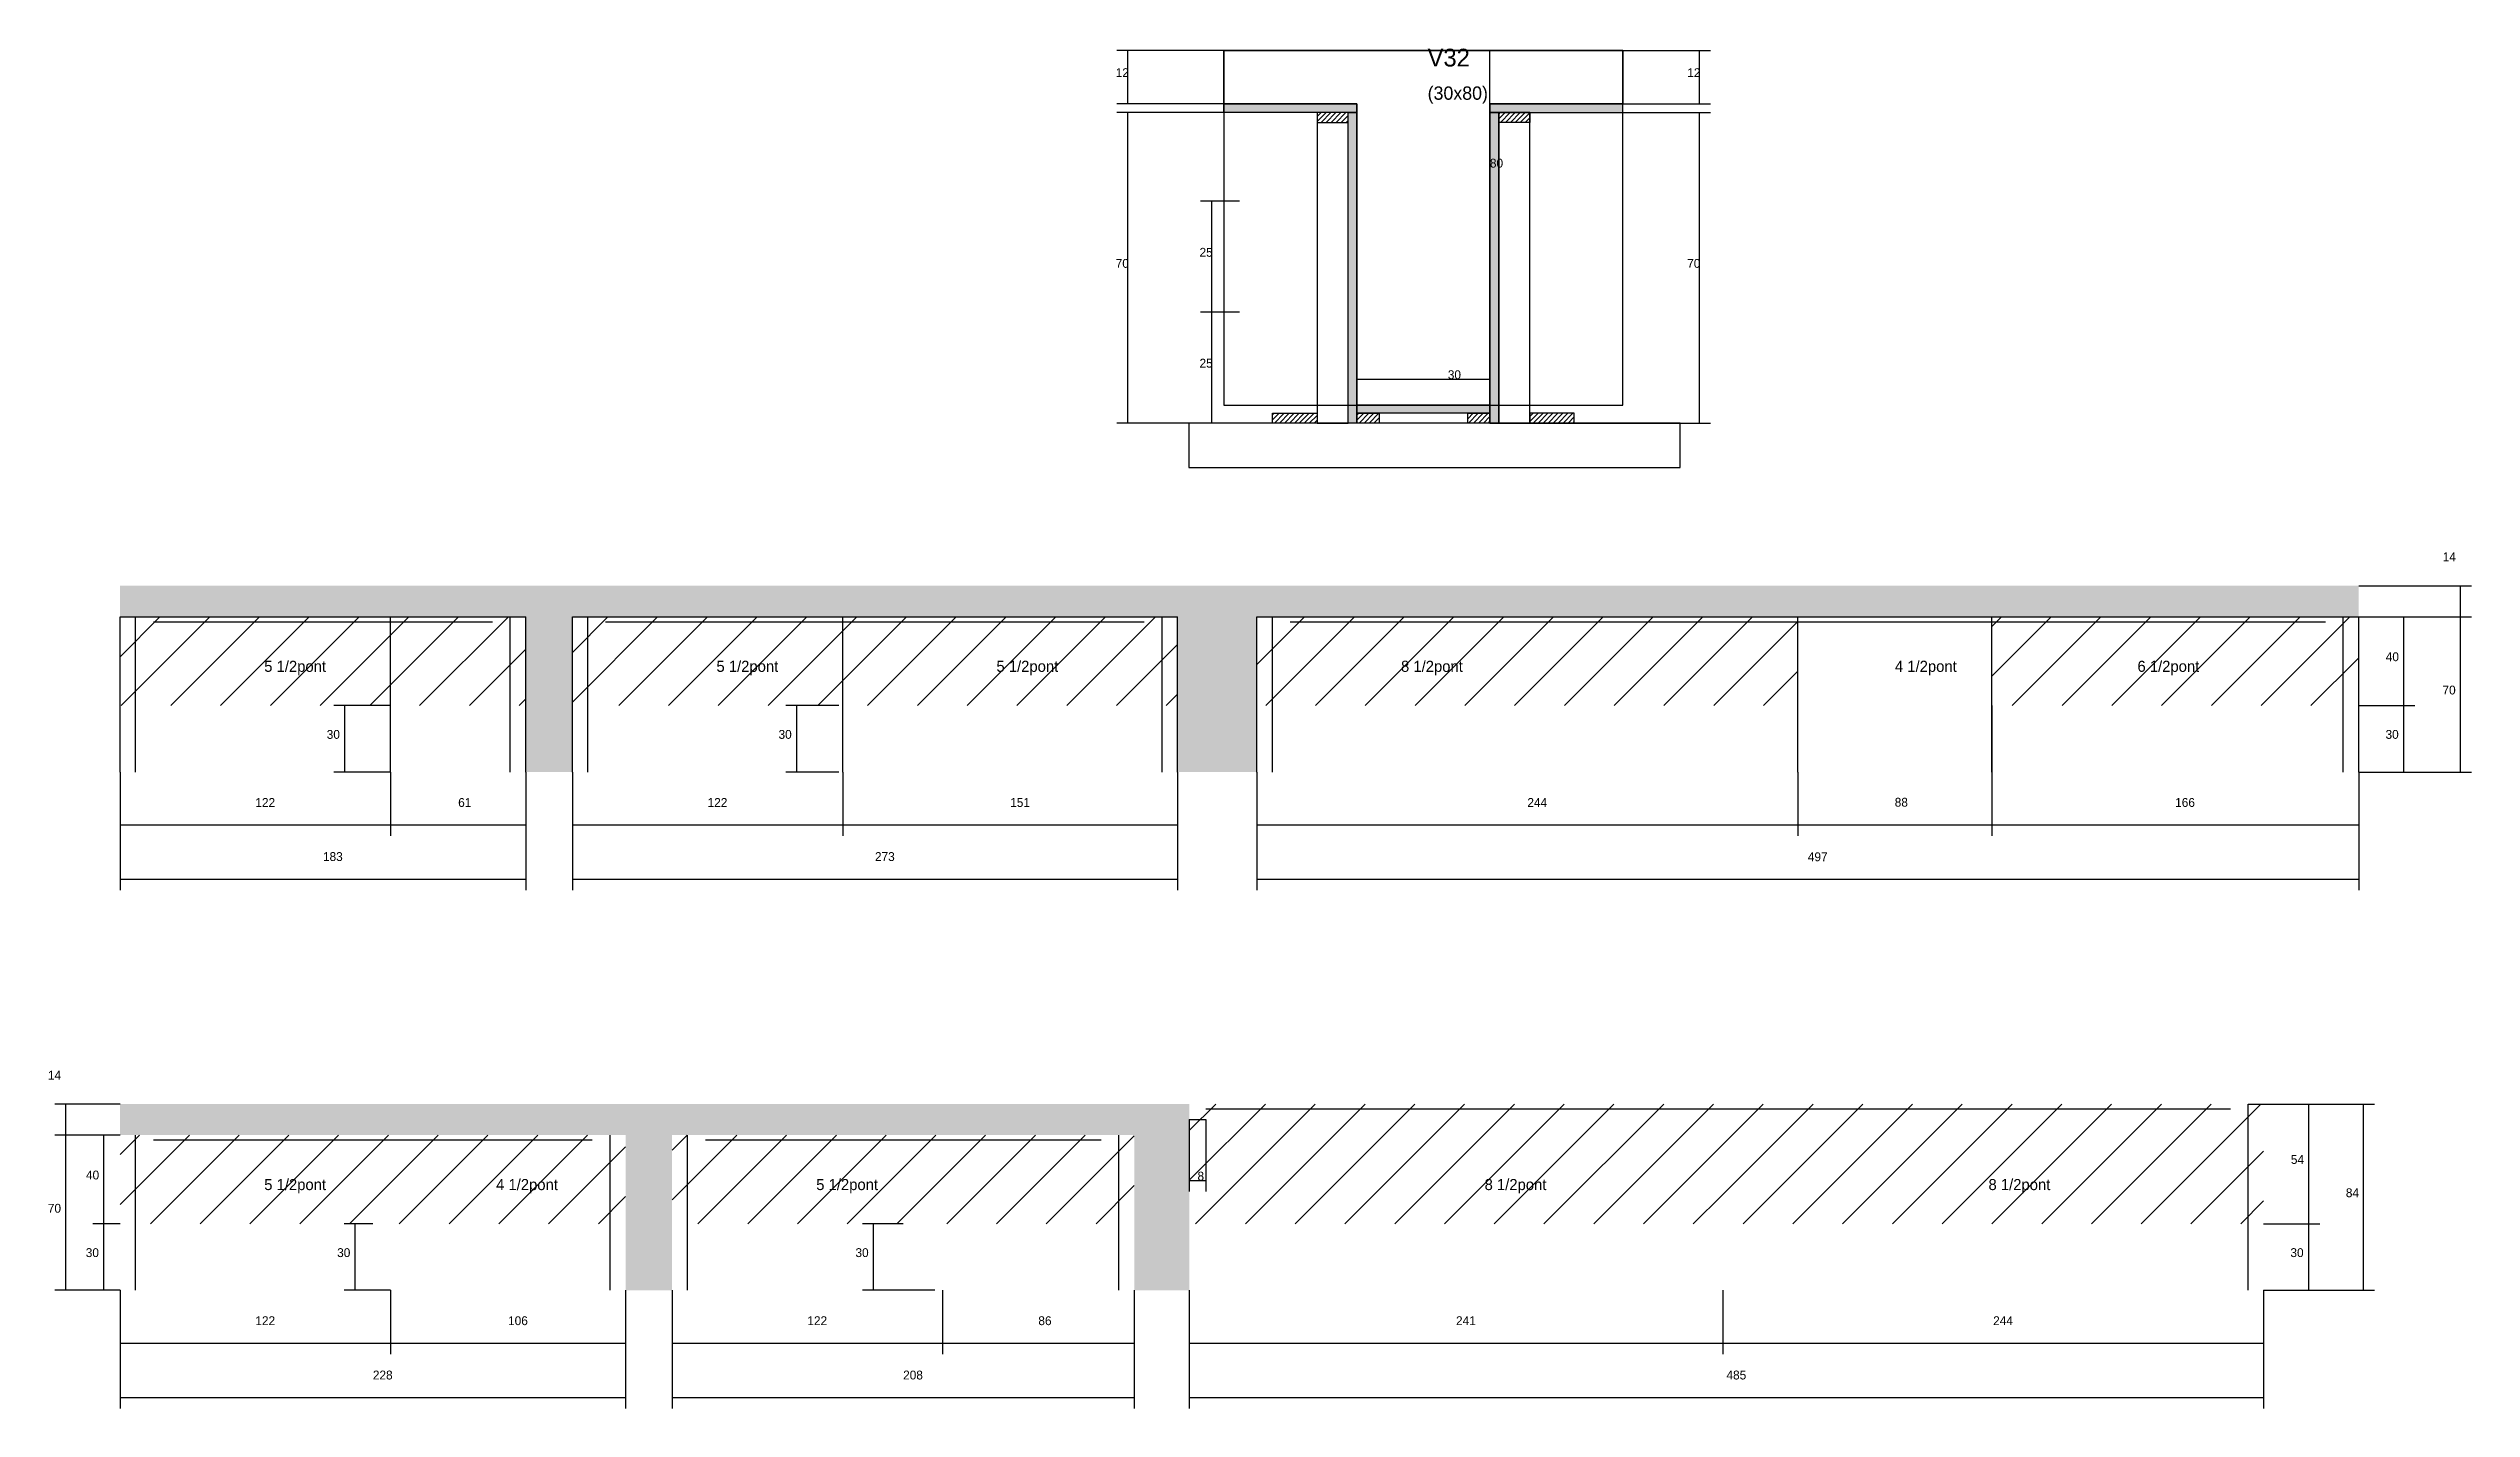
# Model space of a CAD drawing. Header units: metres. Extents: x 130736 to 131829, y 26438 to 27051.
import ezdxf

# ---------------------------------------------------------------- set-up
doc = ezdxf.new("R2010")
doc.units = ezdxf.units.M
for name, color, linetype in [('CONCRETO', 251, 'Continuous'), ('COTA', 4, 'Continuous'), ('Cota Seção (2x)', 4, 'Continuous'), ('Hachura', 253, 'Continuous'), ('Madeira', 126, 'Continuous'), ('NOMENCLATURA', 7, 'Continuous'), ('Painéis', 200, 'Continuous'), ('SARR_2.2x7', 40, 'Continuous'), ('Texto Seção', 7, 'Continuous')]:
    doc.layers.add(name, color=color, linetype=linetype)

msp = doc.modelspace()

# ---------------------------------------------------------------- hatches: boundary and pattern name
at = {"layer": 'COTA'}
h = msp.add_hatch(dxfattribs=at)
h.set_pattern_fill('AR-CONC', scale=0.03)
h.paths.add_polyline_path([(130951, 26794.6), (130951, 26724.6), (130972, 26724.6), (130972, 26794.6), (131245, 26794.6), (131245, 26724.6), (131280.8, 26724.6), (131280.8, 26794.6), (131777.8, 26794.6), (131777.8, 26808.6), (130768, 26808.6), (130768, 26794.6)])
h = msp.add_hatch(dxfattribs=at)
h.set_pattern_fill('AR-CONC', scale=0.03)
h.paths.add_polyline_path([(130996, 26490.9), (131017, 26490.9), (131017, 26560.9), (131225.5, 26560.9), (131225.5, 26490.9), (131250.3, 26490.9), (131250.3, 26574.9), (130768, 26574.9), (130768, 26560.9), (130996, 26560.9)])
at = {"layer": 'Hachura'}
h = msp.add_hatch(color=8, dxfattribs=at)
h.dxf.hatch_style = 1
h.paths.add_polyline_path([(131265.9, 27022), (131265.9, 27026), (131265.9, 27026), (131325.9, 27026), (131325.9, 27026), (131325.9, 27022), (131325.9, 27022), (131265.9, 27022)])
h = msp.add_hatch(dxfattribs=at)
h.set_pattern_fill('ANSI31', scale=0.5)
h.paths.add_polyline_path([(131307.9, 27022), (131307.9, 27017.6), (131307.9, 27017.6), (131321.9, 27017.6), (131321.9, 27017.6), (131321.9, 27022), (131321.9, 27022), (131307.9, 27022)])
h = msp.add_hatch(color=8, dxfattribs=at)
h.dxf.hatch_style = 1
h.paths.add_polyline_path([(131321.9, 27022), (131325.9, 27022), (131325.9, 27022), (131325.9, 26882), (131325.9, 26882), (131321.9, 26882), (131321.9, 26882), (131321.9, 27022)])
h = msp.add_hatch(color=8, dxfattribs=at)
h.dxf.hatch_style = 1
h.paths.add_polyline_path([(131445.9, 27022), (131445.9, 27026), (131445.9, 27026), (131385.9, 27026), (131385.9, 27026), (131385.9, 27022), (131385.9, 27022), (131445.9, 27022)])
h = msp.add_hatch(color=8, dxfattribs=at)
h.dxf.hatch_style = 1
h.paths.add_polyline_path([(131389.9, 27022), (131385.9, 27022), (131385.9, 27022), (131385.9, 26882), (131385.9, 26882), (131389.9, 26882), (131389.9, 26882), (131389.9, 27022)])
h = msp.add_hatch(dxfattribs=at)
h.set_pattern_fill('ANSI31', scale=0.5)
h.paths.add_polyline_path([(131403.9, 27022), (131403.9, 27017.6), (131403.9, 27017.6), (131389.9, 27017.6), (131389.9, 27017.6), (131389.9, 27022), (131389.9, 27022), (131403.9, 27022)])
h = msp.add_hatch(color=8, dxfattribs=at)
h.dxf.hatch_style = 1
h.paths.add_polyline_path([(131325.9, 26886.4), (131325.9, 26890), (131325.9, 26890), (131385.9, 26890), (131385.9, 26890), (131385.9, 26886.4), (131385.9, 26886.4), (131325.9, 26886.4)])
h = msp.add_hatch(dxfattribs=at)
h.set_pattern_fill('ANSI31', scale=0.5)
h.paths.add_polyline_path([(131287.9, 26882), (131287.9, 26886.4), (131287.9, 26886.4), (131307.9, 26886.4), (131307.9, 26886.4), (131307.9, 26882), (131307.9, 26882), (131287.9, 26882)])
h = msp.add_hatch(dxfattribs=at)
h.set_pattern_fill('ANSI31', scale=0.5)
h.paths.add_polyline_path([(131325.9, 26882), (131325.9, 26886.4), (131325.9, 26886.4), (131335.9, 26886.4), (131335.9, 26886.4), (131335.9, 26882), (131335.9, 26882), (131325.9, 26882)])
h = msp.add_hatch(dxfattribs=at)
h.set_pattern_fill('ANSI31', scale=0.5)
h.paths.add_polyline_path([(131375.9, 26882), (131375.9, 26886.4), (131375.9, 26886.4), (131385.9, 26886.4), (131385.9, 26886.4), (131385.9, 26882), (131385.9, 26882), (131375.9, 26882)])
h = msp.add_hatch(dxfattribs=at)
h.set_pattern_fill('ANSI31', scale=0.5)
h.paths.add_polyline_path([(131423.9, 26882), (131423.9, 26886.4), (131423.9, 26886.4), (131403.9, 26886.4), (131403.9, 26886.4), (131403.9, 26882), (131403.9, 26882), (131423.9, 26882)])
h = msp.add_hatch(dxfattribs=at)
h.set_pattern_fill('ANSI31', scale=5)
h.paths.add_polyline_path([(130768, 26794.6), (130768, 26754.6), (130890, 26754.6), (130890, 26794.6)])
h = msp.add_hatch(dxfattribs=at)
h.set_pattern_fill('ANSI31', scale=5)
h.paths.add_polyline_path([(130951, 26794.6), (130890, 26794.6), (130890, 26754.6), (130951, 26754.6)])
h = msp.add_hatch(dxfattribs=at)
h.set_pattern_fill('ANSI31', scale=5)
h.paths.add_polyline_path([(131094, 26754.6), (131094, 26794.6), (130972, 26794.6), (130972, 26754.6)])
h = msp.add_hatch(dxfattribs=at)
h.set_pattern_fill('ANSI31', scale=5)
h.paths.add_polyline_path([(131245, 26754.6), (131245, 26794.6), (131094, 26794.6), (131094, 26754.6)])
h = msp.add_hatch(dxfattribs=at)
h.set_pattern_fill('ANSI31', scale=5)
h.paths.add_polyline_path([(131280.8, 26794.6), (131280.8, 26754.6), (131524.8, 26754.6), (131524.8, 26794.6)])
h = msp.add_hatch(dxfattribs=at)
h.set_pattern_fill('ANSI31', scale=5)
h.paths.add_polyline_path([(131777.8, 26754.6), (131777.8, 26794.6), (131612.3, 26794.6), (131612.3, 26754.6)])
h = msp.add_hatch(dxfattribs=at)
h.set_pattern_fill('ANSI31', scale=5)
h.paths.add_polyline_path([(131250.3, 26574.9), (131250.3, 26520.9), (131490.9, 26520.9), (131490.9, 26574.9)])
h = msp.add_hatch(dxfattribs=at)
h.set_pattern_fill('ANSI31', scale=5)
h.paths.add_polyline_path([(131490.9, 26574.9), (131490.9, 26520.9), (131734.9, 26520.9), (131734.9, 26574.9)])
h = msp.add_hatch(dxfattribs=at)
h.set_pattern_fill('ANSI31', scale=5)
h.paths.add_polyline_path([(130768, 26560.9), (130768, 26520.9), (130890, 26520.9), (130890, 26560.9)])
h = msp.add_hatch(dxfattribs=at)
h.set_pattern_fill('ANSI31', scale=5)
h.paths.add_polyline_path([(130996, 26560.9), (130890, 26560.9), (130890, 26520.9), (130996, 26520.9)])
h = msp.add_hatch(dxfattribs=at)
h.set_pattern_fill('ANSI31', scale=5)
h.paths.add_polyline_path([(131139, 26520.9), (131139, 26560.9), (131017, 26560.9), (131017, 26520.9)])
h = msp.add_hatch(dxfattribs=at)
h.set_pattern_fill('ANSI31', scale=5)
h.paths.add_polyline_path([(131139, 26560.9), (131139, 26520.9), (131225.5, 26520.9), (131225.5, 26560.9)])

# ---------------------------------------------------------------- linework, layer by layer
at = {"layer": 'CONCRETO'}
for points in [[(131385.9, 27026), (131385.9, 27016), (131385.9, 26890), (131325.9, 26890), (131325.9, 27026), (131265.9, 27026), (131265.9, 27050), (131385.9, 27050), (131445.9, 27050), (131445.9, 27026)], [(131265.9, 26890), (131445.9, 26890), (131445.9, 27050), (131265.9, 27050)]]:
    msp.add_lwpolyline(points, close=True, dxfattribs=at)
at = {"layer": 'COTA'}
for p, q in [((131265.9, 27050), (131217.6, 27050)), ((131222.6, 27026), (131222.6, 27050)), ((131445.9, 27050), (131485.4, 27050)), ((131480.4, 27026), (131480.4, 27050)), ((131265.9, 27026), (131217.6, 27026)), ((131265.9, 27022), (131217.6, 27022)), ((131222.6, 26882), (131222.6, 27022)), ((131403.9, 27022), (131485.4, 27022)), ((131445.9, 27026), (131485.4, 27026)), ((131480.4, 26882), (131480.4, 27022)), ((131272.9, 26982), (131255.4, 26982)), ((131260.4, 26932), (131260.4, 26982)), ((131272.9, 26932), (131255.4, 26932)), ((131272.9, 26932), (131255.4, 26932)), ((131260.4, 26882), (131260.4, 26932)), ((131287.9, 26882), (131217.6, 26882)), ((131272.9, 26882), (131255.4, 26882)), ((131423.9, 26882), (131485.4, 26882)), ((131777.8, 26808.6), (131828.7, 26808.6)), ((131823.7, 26794.6), (131823.7, 26808.6)), ((131777.8, 26794.6), (131828.7, 26794.6)), ((131777.8, 26794.6), (131828.7, 26794.6)), ((131777.8, 26794.6), (131803.1, 26794.6)), ((131798.1, 26754.6), (131798.1, 26794.6)), ((131823.7, 26724.6), (131823.7, 26794.6)), ((130890, 26754.6), (130864.4, 26754.6)), ((130869.4, 26724.6), (130869.4, 26754.6)), ((131092.2, 26754.6), (131068.3, 26754.6)), ((131073.3, 26724.6), (131073.3, 26754.6)), ((131612.3, 26754.6), (131612.3, 26695.8)), ((131777.8, 26754.6), (131803.1, 26754.6)), ((131777.8, 26754.6), (131803.1, 26754.6)), ((131798.1, 26724.6), (131798.1, 26754.6)), ((130768, 26724.6), (130768, 26695.8)), ((130768, 26724.6), (130768, 26671.3)), ((130890, 26724.6), (130864.4, 26724.6)), ((130890, 26724.6), (130890, 26695.8)), ((130890, 26724.6), (130890, 26695.8)), ((130951, 26724.6), (130951, 26695.8)), ((130951, 26724.6), (130951, 26671.3)), ((130972, 26724.6), (130972, 26695.8)), ((130972, 26724.6), (130972, 26671.3)), ((131092.2, 26724.6), (131068.3, 26724.6)), ((131094, 26724.6), (131094, 26695.8)), ((131094, 26724.6), (131094, 26695.8)), ((131245, 26724.6), (131245, 26695.8)), ((131245, 26724.6), (131245, 26671.3)), ((131280.8, 26724.6), (131280.8, 26695.8)), ((131280.8, 26724.6), (131280.8, 26671.3)), ((131524.8, 26724.6), (131524.8, 26695.8)), ((131524.8, 26724.6), (131524.8, 26695.8)), ((131612.3, 26724.6), (131612.3, 26695.8)), ((131777.8, 26724.6), (131777.8, 26671.3)), ((131777.8, 26724.6), (131828.7, 26724.6)), ((131777.8, 26724.6), (131777.8, 26695.8)), ((131777.8, 26724.6), (131803.1, 26724.6)), ((130768, 26700.8), (130890, 26700.8)), ((130890, 26700.8), (130951, 26700.8)), ((130972, 26700.8), (131094, 26700.8)), ((131094, 26700.8), (131245, 26700.8)), ((131280.8, 26700.8), (131524.8, 26700.8)), ((131524.8, 26700.8), (131612.3, 26700.8)), ((131612.3, 26700.8), (131777.8, 26700.8)), ((130768, 26676.3), (130951, 26676.3)), ((130972, 26676.3), (131245, 26676.3)), ((131280.8, 26676.3), (131777.8, 26676.3)), ((130768, 26574.9), (130738.5, 26574.9)), ((130743.5, 26560.9), (130743.5, 26574.9)), ((131727.9, 26574.9), (131760.3, 26574.9)), ((131734.9, 26574.9), (131785, 26574.9)), ((131755.3, 26520.9), (131755.3, 26574.9)), ((131780, 26490.9), (131780, 26574.9)), ((130768, 26560.9), (130738.5, 26560.9)), ((130768, 26560.9), (130738.5, 26560.9)), ((130743.5, 26490.9), (130743.5, 26560.9)), ((130768, 26560.9), (130755.7, 26560.9)), ((130760.7, 26520.9), (130760.7, 26560.9)), ((131250.3, 26567.9), (131250.3, 26535.4)), ((131257.8, 26567.9), (131257.8, 26535.4)), ((131250.3, 26540.4), (131257.8, 26540.4)), ((130768, 26520.9), (130755.7, 26520.9)), ((130768, 26520.9), (130755.7, 26520.9)), ((130760.7, 26490.9), (130760.7, 26520.9)), ((130882, 26520.9), (130869.1, 26520.9)), ((130874.1, 26490.9), (130874.1, 26520.9)), ((131121.2, 26520.9), (131102.9, 26520.9)), ((131107.9, 26490.9), (131107.9, 26520.9)), ((131734.9, 26520.9), (131760.3, 26520.9)), ((131734.9, 26520.9), (131760.3, 26520.9)), ((131755.3, 26490.9), (131755.3, 26520.9)), ((130768, 26490.9), (130738.5, 26490.9)), ((130768, 26490.9), (130755.7, 26490.9)), ((130768, 26490.9), (130768, 26462.1)), ((130768, 26490.9), (130768, 26437.6)), ((130890, 26490.9), (130869.1, 26490.9)), ((130890, 26490.9), (130890, 26462.1)), ((130890, 26490.9), (130890, 26462.1)), ((130996, 26490.9), (130996, 26462.1)), ((130996, 26490.9), (130996, 26437.6)), ((131017, 26490.9), (131017, 26462.1)), ((131017, 26490.9), (131017, 26437.6)), ((131135.5, 26490.9), (131102.9, 26490.9)), ((131139, 26490.9), (131139, 26462.1)), ((131139, 26490.9), (131139, 26462.1)), ((131225.5, 26490.9), (131225.5, 26462.1)), ((131225.5, 26490.9), (131225.5, 26437.6)), ((131250.3, 26490.9), (131250.3, 26462.1)), ((131250.3, 26490.9), (131250.3, 26437.6)), ((131490.9, 26490.9), (131490.9, 26462.1)), ((131490.9, 26490.9), (131490.9, 26462.1)), ((131734.9, 26490.9), (131734.9, 26462.1)), ((131734.9, 26490.9), (131734.9, 26437.6)), ((131734.9, 26490.9), (131785, 26490.9)), ((131734.9, 26490.9), (131760.3, 26490.9)), ((130768, 26467.1), (130890, 26467.1)), ((130890, 26467.1), (130996, 26467.1)), ((131017, 26467.1), (131139, 26467.1)), ((131139, 26467.1), (131225.5, 26467.1)), ((131250.3, 26467.1), (131490.9, 26467.1)), ((131490.9, 26467.1), (131734.9, 26467.1)), ((130768, 26442.6), (130996, 26442.6)), ((131017, 26442.6), (131225.5, 26442.6)), ((131250.3, 26442.6), (131734.9, 26442.6))]:
    msp.add_line(p, q, dxfattribs=at)
at = {"layer": 'Cota Seção (2x)'}
for p, q in [((131325.9, 27050), (131390.9, 27050)), ((131385.9, 26890), (131385.9, 27050)), ((131325.9, 26890), (131325.9, 26906.8)), ((131325.9, 26901.8), (131385.9, 26901.8)), ((131385.9, 26890), (131385.9, 26906.8)), ((131325.9, 26890), (131390.9, 26890))]:
    msp.add_line(p, q, dxfattribs=at)
at = {"layer": 'Madeira'}
for points in [[(131307.9, 27022), (131307.9, 27017.6), (131321.9, 27017.6), (131321.9, 27022)], [(131307.9, 26882), (131321.9, 26882), (131321.9, 27022), (131307.9, 27022)], [(131403.9, 27022), (131403.9, 27017.6), (131389.9, 27017.6), (131389.9, 27022)], [(131403.9, 27022), (131389.9, 27022), (131389.9, 26882), (131403.9, 26882)], [(131250.1, 26862), (131471.7, 26862), (131471.7, 26882), (131250.1, 26882)], [(131287.9, 26882), (131287.9, 26886.4), (131307.9, 26886.4), (131307.9, 26882)], [(131325.9, 26882), (131325.9, 26886.4), (131335.9, 26886.4), (131335.9, 26882)], [(131375.9, 26882), (131375.9, 26886.4), (131385.9, 26886.4), (131385.9, 26882)], [(131423.9, 26882), (131423.9, 26886.4), (131403.9, 26886.4), (131403.9, 26882)]]:
    msp.add_lwpolyline(points, close=True, dxfattribs=at)
at = {"layer": 'Painéis'}
for p, q in [((131265.9, 27026), (131325.9, 27026)), ((131265.9, 27022), (131265.9, 27026)), ((131325.9, 27022), (131325.9, 27026)), ((131325.9, 26882), (131325.9, 27022)), ((131385.9, 27026), (131445.9, 27026)), ((131385.9, 27022), (131385.9, 27026)), ((131385.9, 26882), (131385.9, 27022)), ((131445.9, 27022), (131445.9, 27026)), ((131325.9, 26890), (131385.9, 26890)), ((131325.9, 26886.4), (131325.9, 26890)), ((131385.9, 26886.4), (131385.9, 26890)), ((130768, 26794.6), (130951, 26794.6)), ((130768, 26724.6), (130768, 26794.6)), ((130890, 26724.6), (130890, 26794.6)), ((130951, 26724.6), (130951, 26794.6)), ((130972, 26794.6), (131245, 26794.6)), ((130972, 26724.6), (130972, 26794.6)), ((131094, 26724.6), (131094, 26794.6)), ((131245, 26724.6), (131245, 26794.6)), ((131280.8, 26794.6), (131777.8, 26794.6)), ((131280.8, 26724.6), (131280.8, 26794.6)), ((131524.8, 26724.6), (131524.8, 26794.6)), ((131612.3, 26724.6), (131612.3, 26794.6)), ((131777.8, 26724.6), (131777.8, 26794.6))]:
    msp.add_line(p, q, dxfattribs=at)
for points in [[(131265.9, 27022), (131265.9, 27026), (131325.9, 27026), (131325.9, 27022)], [(131321.9, 27022), (131325.9, 27022), (131325.9, 26882), (131321.9, 26882)], [(131445.9, 27022), (131445.9, 27026), (131385.9, 27026), (131385.9, 27022)], [(131389.9, 27022), (131385.9, 27022), (131385.9, 26882), (131389.9, 26882)], [(131325.9, 26886.4), (131325.9, 26890), (131385.9, 26890), (131385.9, 26886.4)]]:
    msp.add_lwpolyline(points, close=True, dxfattribs=at)
at = {"layer": 'SARR_2.2x7'}
for p, q in [((130775, 26724.6), (130775, 26794.6)), ((130783, 26792.4), (130890, 26792.4)), ((130890, 26792.4), (130936, 26792.4)), ((130944, 26724.6), (130944, 26794.6)), ((130979, 26724.6), (130979, 26794.6)), ((130987, 26792.4), (131094, 26792.4)), ((131094, 26792.4), (131230, 26792.4)), ((131238, 26724.6), (131238, 26794.6)), ((131287.8, 26724.6), (131287.8, 26794.6)), ((131295.8, 26792.4), (131524.8, 26792.4)), ((131524.8, 26792.4), (131612.3, 26792.4)), ((131612.3, 26792.4), (131762.8, 26792.4)), ((131770.8, 26724.6), (131770.8, 26794.6)), ((131257.8, 26572.7), (131490.9, 26572.7)), ((131490.9, 26572.7), (131719.9, 26572.7)), ((131727.9, 26490.9), (131727.9, 26574.9)), ((130775, 26490.9), (130775, 26560.9)), ((130989, 26490.9), (130989, 26560.9)), ((131024, 26490.9), (131024, 26560.9)), ((131218.5, 26490.9), (131218.5, 26560.9)), ((131250.3, 26567.9), (131257.8, 26567.9)), ((130783, 26558.7), (130890, 26558.7)), ((130890, 26558.7), (130981, 26558.7)), ((131032, 26558.7), (131139, 26558.7)), ((131139, 26558.7), (131210.5, 26558.7))]:
    msp.add_line(p, q, dxfattribs=at)

# ---------------------------------------------------------------- texts
at = {"layer": 'COTA'}
for s, p in [('12', (131217.1, 27038)), ('12', (131474.9, 27038)), ('70', (131217.1, 26952)), ('25', (131254.9, 26957)), ('70', (131474.9, 26952)), ('25', (131254.9, 26907)), ('14', (131815.7, 26819.7)), ('40', (131790, 26774.6)), ('70', (131815.6, 26759.6)), ('30', (130861.2, 26739.6)), ('30', (131065, 26739.6)), ('30', (131789.9, 26739.6)), ('122', (130829, 26708.9)), ('61', (130920.5, 26708.9)), ('122', (131033, 26708.9)), ('151', (131169.5, 26708.9)), ('244', (131402.8, 26708.9)), ('88', (131568.5, 26709)), ('166', (131695, 26708.9)), ('183', (130859.5, 26684.5)), ('273', (131108.5, 26684.5)), ('497', (131529.3, 26684.4)), ('14', (130735.4, 26585.9)), ('54', (131747.2, 26547.9)), ('40', (130752.6, 26540.9)), ('8', (131254, 26540.4)), ('70', (130735.4, 26525.9)), ('84', (131772, 26532.9)), ('30', (130752.5, 26505.9)), ('30', (130865.9, 26505.9)), ('30', (131099.7, 26505.9)), ('30', (131747, 26505.9)), ('122', (130829, 26475.2)), ('106', (130943, 26475.2)), ('122', (131078, 26475.2)), ('86', (131182.2, 26475.2)), ('241', (131370.6, 26475.2)), ('244', (131612.9, 26475.2)), ('228', (130882, 26450.7)), ('208', (131121.2, 26450.7)), ('485', (131492.6, 26450.7))]:
    msp.add_text(s, height=4, dxfattribs=at).set_placement(p)
at = {"layer": 'Cota Seção (2x)'}
for s, p in [('80', (131385.9, 26997.2)), ('30', (131366.9, 26901.8))]:
    msp.add_text(s, height=4, dxfattribs=at).set_placement(p)
at = {"layer": 'NOMENCLATURA'}
for s, p in [('5 1/2pont', (130833, 26769.8)), ('5 1/2pont', (131037, 26769.8)), ('5 1/2pont', (131163.3, 26769.8)), ('8 1/2pont', (131345.8, 26769.8)), ('4 1/2pont', (131568.6, 26769.8)), ('6 1/2pont', (131678, 26769.8)), ('5 1/2pont', (130833, 26536.1)), ('4 1/2pont', (130937.6, 26536.1)), ('5 1/2pont', (131082, 26536.1)), ('8 1/2pont', (131383.5, 26536.1)), ('8 1/2pont', (131610.8, 26536.1))]:
    msp.add_text(s, height=5, dxfattribs=at).set_placement(p)
at = {"layer": 'Texto Seção'}
for s, height, p in [('V32', 8, (131357.8, 27042.8)), ('(30x80)', 6, (131357.8, 27027.8))]:
    msp.add_text(s, height=height, dxfattribs=at).set_placement(p)

doc.saveas('drawing.dxf')
